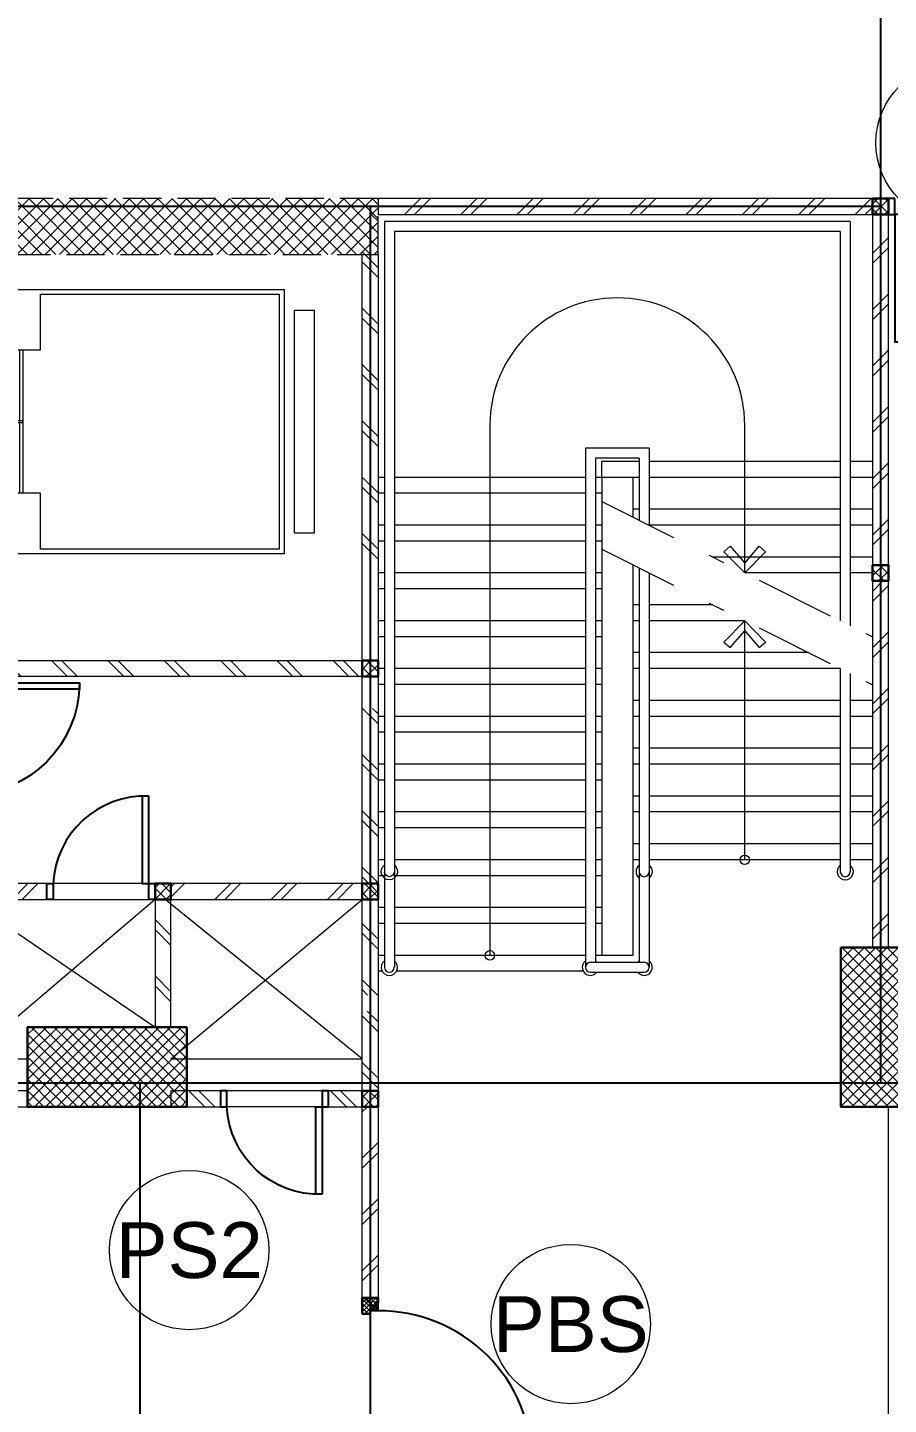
# Model space of a CAD drawing. Header units: millimetres. Extents: x -108 to 357, y -17 to 192.
# Drawn here: x 159.22 to 164.62, y 41.38 to 50.02 of the extents above; entities that cross this region are included whole.
import ezdxf
from ezdxf.enums import TextEntityAlignment as Align

# ---------------------------------------------------------------- set-up
doc = ezdxf.new("R2010")
doc.units = ezdxf.units.MM
doc.linetypes.add('ACAD_ISO02W100', pattern=[15, 12, -3])
doc.linetypes.add('DASHDOT', pattern=[1, 0.5, -0.25, 0, -0.25])
for name, color, linetype, lineweight in [('ars', 11, 'Continuous', 0), ('ars @ 1', 11, 'Continuous', 0), ('ARSIR', 31, 'Continuous', 5), ('KOL', 1, 'Continuous', 30), ('KOLOM', 4, 'Continuous', 9), ('lan', 7, 'Continuous', 15), ('LIFT', 15, 'Continuous', 15), ('NOT', 7, 'Continuous', 20), ('Stair', 7, 'Continuous', 15), ('tem', 5, 'Continuous', 20), ('u', 6, 'Continuous', 20)]:
    doc.layers.add(name, color=color, linetype=linetype, lineweight=lineweight)
doc.layers.add('as', color=1, linetype='Continuous', plot=False)
for name, color, linetype in [('HID', 1, 'Continuous'), ('Kusen', 30, 'Continuous'), ('STL', 6, 'Continuous')]:
    doc.layers.add(name, color=color, linetype=linetype)
doc.styles.add('S', font='simplex', dxfattribs={"width": 0.75})
doc.styles.get("Standard").update_dxf_attribs({"font": 'arial.ttf'})
pattern_1 = [(45, (0.09994, 0.1431), (-0.1767767, 0.1767767), []), (45, (0.16244, 0.1431), (-0.1767767, 0.1767767), [])]
pattern_2 = [(225, (1.1, 1e-06), (-0.014142, 0.014142), []), (135, (1.1, 1e-06), (0.014142, 0.014142), [])]
pattern_3 = [(315, (-2e-13, 1e-06), (0.014142, 0.014142), []), (45, (-2e-13, 1e-06), (-0.014142, 0.014142), [])]

# ---------------------------------------------------------------- blocks, each defined once
blk = doc.blocks.new('NAV')
blk.add_circle((0, -0.4), 0.4)
at = {"style": 'S', "width": 0.75, "flags": 4}
blk.add_attdef('AV', text='', height=0.3, dxfattribs=at).set_placement((0, -0.4), align=Align.MIDDLE)
blk = doc.blocks.new('K 10.10')
at = {"layer": 'ars'}
h = blk.add_hatch(dxfattribs=at)
h.set_pattern_fill('_USER', color=256, scale=0.05, angle=45, double=1, pattern_type=0)
h.set_pattern_definition([(45, (0, 0), (-0.035355339, 0.035355339), []), (135, (0, 0), (-0.035355339, -0.035355339), [])])
h.paths.add_polyline_path([(1560.5383, 1380.4069), (1560.6383, 1380.4069), (1560.6383, 1380.5069), (1560.5383, 1380.5069)])
at = {"layer": 'KOL'}
blk.add_lwpolyline([(1560.5383, 1380.4069), (1560.6383, 1380.4069), (1560.6383, 1380.5069), (1560.5383, 1380.5069)], close=True, dxfattribs=at)
blk = doc.blocks.new('k2')
at = {"layer": 'ars'}
h = blk.add_hatch(dxfattribs=at)
h.set_pattern_fill('_USER', color=256, scale=0.05, angle=45, double=1, pattern_type=0)
h.set_pattern_definition([(45, (0, -5), (-0.03535534, 0.03535534), []), (135, (0, -5), (-0.03535534, -0.03535534), [])])
h.paths.add_polyline_path([(-0.25, -0.5), (0.25, -0.5), (0.25, 0.5), (-0.25, 0.5)])
at = {"layer": 'KOL'}
blk.add_lwpolyline([(-0.25, -0.5), (0.25, -0.5), (0.25, 0.5), (-0.25, 0.5)], close=True, dxfattribs=at)
blk = doc.blocks.new('P.80')
at = {"layer": 'Kusen'}
for points in [[(-69.8094, -74.8368), (-69.7694, -74.8368), (-69.7694, -74.0368), (-69.8094, -74.0368)], [(-70.6094, -74.9368), (-70.5694, -74.9368), (-70.5694, -74.8368), (-70.6094, -74.8368)], [(-69.7694, -74.9368), (-69.7294, -74.9368), (-69.7294, -74.8368), (-69.7694, -74.8368)]]:
    blk.add_lwpolyline(points, close=True, dxfattribs=at)
blk.add_arc((-69.7694, -74.8368), 0.8, 90, 180, dxfattribs=at)
blk = doc.blocks.new('D-P90')
at = {"layer": 'ars'}
h = blk.add_hatch(dxfattribs=at)
h.set_pattern_fill('ANSI37', color=256, scale=0.005, angle=-90, style=0)
h.set_pattern_definition([(45, (-1350.94906, -1248.591899), (0.01122532015, -0.01122532015), []), (315, (-1350.94906, -1248.591899), (-0.01122532015, -0.01122532015), [])])
h.paths.add_polyline_path([(0.009, -0.1833, -0.414214), (0.01, -0.1843), (0.01, -1.1162, -0.414214), (0.009, -1.1172), (-0.0345, -1.1172, 0.414214), (-0.037, -1.1197), (-0.037, -1.142, -1), (-0.0385, -1.142), (-0.0385, -0.1585, -1), (-0.037, -0.1585), (-0.037, -0.1808, 0.414214), (-0.0345, -0.1833)])
at = {"layer": 'as'}
for p, q in [((-0.0395, -0.1577), (-0.0457, -0.1577)), ((-0.0425, -0.1608), (-0.0425, -0.1546))]:
    blk.add_line(p, q, dxfattribs=at)
at = {"layer": 'HID'}
for p, q in [((-0.0437, -0.1248), (-0.0915, -0.077)), ((-0.0423, -0.1234), (-0.0907, -0.075)), ((0.9423, -0.1234), (0.9907, -0.075)), ((0.9437, -0.1248), (0.9915, -0.077)), ((-0.0657, -0.147), (-0.023, -0.1043)), ((-0.0628, -0.147), (-0.023, -0.1072)), ((0.9657, -0.147), (0.923, -0.1043)), ((0.9628, -0.147), (0.923, -0.1072))]:
    blk.add_line(p, q, dxfattribs=at)
for points in [[(-0.0439, -0.1252), (-0.044, -0.1251), (-0.042, -0.1231), (-0.0419, -0.1232)], [(0.9439, -0.1252), (0.944, -0.1251), (0.942, -0.1231), (0.9419, -0.1232)]]:
    blk.add_lwpolyline(points, dxfattribs=at)
at = {"layer": 'KOL'}
blk.add_line((0.97, -0.13), (0.97, -0.15), dxfattribs=at)
at = {"layer": 'Kusen'}
for p, q in [((-0.0422, -0.1567), (-0.0378, -0.1577)), ((-0.0419, -0.1553), (-0.0376, -0.1562))]:
    blk.add_line(p, q, dxfattribs=at)
at = {"layer": 'Kusen', "ltscale": 2}
for p, q in [((-0.0986, -0.2206), (-0.0986, -1.0599)), ((-0.0786, -0.2406), (-0.0786, -1.0599)), ((-0.074, -0.2106), (-0.04, -0.2106)), ((-0.074, -0.2206), (-0.074, -0.2106)), ((-0.074, -0.2506), (-0.074, -0.2406)), ((-0.074, -0.2506), (-0.04, -0.2506)), ((-0.0615, -0.2506), (-0.0615, -0.2106)), ((-0.04, -0.2506), (-0.04, -0.2106)), ((0.0455, -0.2106), (0.0115, -0.2106)), ((0.0115, -0.2506), (0.0115, -0.2106)), ((0.0455, -0.2506), (0.0115, -0.2506)), ((0.033, -0.2506), (0.033, -0.2106)), ((0.0455, -0.2206), (0.0455, -0.2106)), ((0.0455, -0.2506), (0.0455, -0.2406)), ((0.0528, -0.2406), (0.0528, -1.0599)), ((0.0728, -0.2206), (0.0728, -1.0599)), ((-0.074, -1.0499), (-0.04, -1.0499)), ((-0.074, -1.0499), (-0.074, -1.0599)), ((-0.074, -1.0799), (-0.074, -1.0899)), ((-0.074, -1.0899), (-0.04, -1.0899)), ((-0.0615, -1.0499), (-0.0615, -1.0899)), ((-0.04, -1.0499), (-0.04, -1.0899)), ((0.0455, -1.0499), (0.0115, -1.0499)), ((0.0115, -1.0499), (0.0115, -1.0899)), ((0.0455, -1.0899), (0.0115, -1.0899)), ((0.033, -1.0499), (0.033, -1.0899)), ((0.0455, -1.0499), (0.0455, -1.0599)), ((0.0455, -1.0799), (0.0455, -1.0899))]:
    blk.add_line(p, q, dxfattribs=at)
for points in [[(-0.0986, -0.2406), (-0.0615, -0.2406), (-0.0615, -0.2206), (-0.0986, -0.2206), (-0.0986, -0.2406)], [(0.0728, -0.2406), (0.033, -0.2406), (0.033, -0.2206), (0.0728, -0.2206), (0.0728, -0.2406)], [(-0.1013, -1.0599), (-0.0615, -1.0599), (-0.0615, -1.0799), (-0.1013, -1.0799), (-0.1013, -1.0599)], [(0.0728, -1.0599), (0.033, -1.0599), (0.033, -1.0799), (0.0728, -1.0799), (0.0728, -1.0599)]]:
    blk.add_lwpolyline(points, dxfattribs=at)
at = {"layer": 'Kusen'}
blk.add_circle((-0.0425, -0.1577), 0.001, dxfattribs=at)
for radius, start, end in [(0.0025, 75.78042, 11.38506), (0.9611, 270, 0.45972)]:
    blk.add_arc((-0.0425, -0.1577), radius, start, end, dxfattribs=at)
at = {"layer": 'STL'}
for p, q in [((-0.0385, -0.1585), (-0.0385, -1.142)), ((-0.037, -0.1808), (-0.037, -0.1585)), ((-0.0345, -0.1833), (0.009, -0.1833)), ((0.01, -0.1843), (0.01, -1.1162)), ((-0.037, -1.1197), (-0.037, -1.142)), ((-0.0345, -1.1172), (0.009, -1.1172))]:
    blk.add_line(p, q, dxfattribs=at)
for points in [[(0, -0.1002), (0, -0.1032), (-0.0185, -0.1032, 0.414214), (-0.02, -0.1047), (-0.02, -0.148, -0.414214), (-0.022, -0.15), (-0.068, -0.15, -0.414214), (-0.07, -0.148), (-0.07, -0.13), (-0.067, -0.13), (-0.067, -0.1455, 0.414214), (-0.0655, -0.147), (-0.0245, -0.147, 0.414214), (-0.023, -0.1455), (-0.023, -0.1022, -0.414214), (-0.021, -0.1002)], [(0.9, -0.1002), (0.9, -0.1032), (0.9185, -0.1032, -0.414214), (0.92, -0.1047), (0.92, -0.148, 0.414214), (0.922, -0.15), (0.968, -0.15, 0.414214), (0.97, -0.148), (0.97, -0.13), (0.967, -0.13), (0.967, -0.1455, -0.414214), (0.9655, -0.147), (0.9245, -0.147, -0.414214), (0.923, -0.1455), (0.923, -0.1022, 0.414214), (0.921, -0.1002)]]:
    blk.add_lwpolyline(points, format="xyb", close=True, dxfattribs=at)
blk.add_lwpolyline([(0.009, -0.1818), (-0.0345, -0.1818, -0.414214), (-0.0355, -0.1808), (-0.0355, -0.1585, 1), (-0.04, -0.1585), (-0.04, -1.142, 1), (-0.0355, -1.142), (-0.0355, -1.1197, -0.414214), (-0.0345, -1.1187), (0.009, -1.1187, 0.414214), (0.0115, -1.1162), (0.0115, -0.1843)], format="xyb", dxfattribs=at)
for centre, radius, start, end in [((-0.0377, -0.1585), 0.00075, 0, 180), ((-0.0345, -0.1808), 0.0025, 180, 270), ((0.009, -0.1843), 0.0025, 360, 90), ((0.009, -0.1843), 0.001, 360, 90), ((-0.0345, -1.1197), 0.0025, 90, 180), ((0.009, -1.1162), 0.001, 270, 0), ((-0.0377, -1.142), 0.00075, 180, 0)]:
    blk.add_arc(centre, radius, start, end, dxfattribs=at)
blk = doc.blocks.new('PINTU DARURAT')
at = {"layer": 'ARSIR'}
h = blk.add_hatch(dxfattribs=at)
h.set_pattern_fill('_USER', color=256, scale=0.02, angle=315, style=0, double=1, pattern_type=0)
h.set_pattern_definition(pattern_3)
edge = h.paths.add_edge_path()
edge.add_line((0, 0), (0.1, 0))
edge.add_line((0.1, 0), (0.1, 0.0502))
edge.add_line((0.1, 0.0502), (0.077, 0.0502))
edge.add_line((0.077, 0.0502), (0.077, 0.0955))
edge.add_arc((0.0755, 0.0955), 0.0015, 360, 450)
edge.add_line((0.0755, 0.097), (0.0345, 0.097))
edge.add_arc((0.0345, 0.0955), 0.0015, 90, 180)
edge.add_line((0.033, 0.0955), (0.033, 0.08))
edge.add_line((0.033, 0.08), (0.03, 0.08))
edge.add_line((0.03, 0.08), (0.03, 0.1))
edge.add_line((0.03, 0.1), (0, 0.1))
edge.add_line((0, 0.1), (0, 0))
h = blk.add_hatch(dxfattribs=at)
h.set_pattern_fill('_USER', color=256, scale=0.02, angle=315, style=0, double=1, pattern_type=0)
h.set_pattern_definition(pattern_3)
edge = h.paths.add_edge_path()
edge.add_line((0, 0), (0.1, 0))
edge.add_line((0.1, 0), (0.1, 0.0502))
edge.add_line((0.1, 0.0502), (0.077, 0.0502))
edge.add_line((0.077, 0.0502), (0.077, 0.0955))
edge.add_arc((0.0755, 0.0955), 0.0015, 360, 450)
edge.add_line((0.0755, 0.097), (0.0345, 0.097))
edge.add_arc((0.0345, 0.0955), 0.0015, 90, 180)
edge.add_line((0.033, 0.0955), (0.033, 0.08))
edge.add_line((0.033, 0.08), (0.03, 0.08))
edge.add_line((0.03, 0.08), (0.03, 0.1))
edge.add_line((0.03, 0.1), (0, 0.1))
edge.add_line((0, 0.1), (0, 0))
h = blk.add_hatch(dxfattribs=at)
h.set_pattern_fill('_USER', color=256, scale=0.02, angle=315, style=0, double=1, pattern_type=0)
h.set_pattern_definition(pattern_2)
edge = h.paths.add_edge_path()
edge.add_line((1.1, 0), (1, 0))
edge.add_line((1, 0), (1, 0.0502))
edge.add_line((1, 0.0502), (1.023, 0.0502))
edge.add_line((1.023, 0.0502), (1.023, 0.0955))
edge.add_arc((1.0245, 0.0955), 0.0015, -630, -540, ccw=False)
edge.add_line((1.0245, 0.097), (1.0655, 0.097))
edge.add_arc((1.0655, 0.0955), 0.0015, -360, -270, ccw=False)
edge.add_line((1.067, 0.0955), (1.067, 0.08))
edge.add_line((1.067, 0.08), (1.07, 0.08))
edge.add_line((1.07, 0.08), (1.07, 0.1))
edge.add_line((1.07, 0.1), (1.1, 0.1))
edge.add_line((1.1, 0.1), (1.1, 0))
h = blk.add_hatch(dxfattribs=at)
h.set_pattern_fill('_USER', color=256, scale=0.02, angle=315, style=0, double=1, pattern_type=0)
h.set_pattern_definition(pattern_2)
edge = h.paths.add_edge_path()
edge.add_line((1.1, 0), (1, 0))
edge.add_line((1, 0), (1, 0.0502))
edge.add_line((1, 0.0502), (1.023, 0.0502))
edge.add_line((1.023, 0.0502), (1.023, 0.0955))
edge.add_arc((1.0245, 0.0955), 0.0015, -630, -540, ccw=False)
edge.add_line((1.0245, 0.097), (1.0655, 0.097))
edge.add_arc((1.0655, 0.0955), 0.0015, -360, -270, ccw=False)
edge.add_line((1.067, 0.0955), (1.067, 0.08))
edge.add_line((1.067, 0.08), (1.07, 0.08))
edge.add_line((1.07, 0.08), (1.07, 0.1))
edge.add_line((1.07, 0.1), (1.1, 0.1))
edge.add_line((1.1, 0.1), (1.1, 0))
at = {"layer": 'KOL'}
blk.add_line((1.1, 0.1), (1.1, 0), dxfattribs=at)
blk.add_line((1.1, 0.1), (1.1, 0), dxfattribs=at)
blk.add_line((1.1, 0.1), (1.1, 0), dxfattribs=at)
blk.add_line((1.1, 0.1), (1.1, 0), dxfattribs=at)
for points in [[(0, 0), (0.1, 0), (0.1, 0.0502), (0.077, 0.0502), (0.077, 0.0955, 0.414214), (0.0755, 0.097), (0.0345, 0.097, 0.414214), (0.033, 0.0955), (0.033, 0.08), (0.03, 0.08), (0.03, 0.1), (0, 0.1)], [(0, 0), (0.1, 0), (0.1, 0.0502), (0.077, 0.0502), (0.077, 0.0955, 0.414214), (0.0755, 0.097), (0.0345, 0.097, 0.414214), (0.033, 0.0955), (0.033, 0.08), (0.03, 0.08), (0.03, 0.1), (0, 0.1)], [(1.1, 0), (1, 0), (1, 0.0502), (1.023, 0.0502), (1.023, 0.0955, -0.414214), (1.0245, 0.097), (1.0655, 0.097, -0.414214), (1.067, 0.0955), (1.067, 0.08), (1.07, 0.08), (1.07, 0.1), (1.1, 0.1)], [(1.1, 0), (1, 0), (1, 0.0502), (1.023, 0.0502), (1.023, 0.0955, -0.414214), (1.0245, 0.097), (1.0655, 0.097, -0.414214), (1.067, 0.0955), (1.067, 0.08), (1.07, 0.08), (1.07, 0.1), (1.1, 0.1)]]:
    blk.add_lwpolyline(points, format="xyb", close=True, dxfattribs=at)
at = {"layer": 'Kusen', "xscale": -1, "rotation": 180}
blk.add_blockref('D-P90', (0.1, -0.05), dxfattribs=at)
blk = doc.blocks.new('LIFT PENUMPANG')
at = {"layer": 'LIFT'}
for points in [[(-0.7051, 1.955), (-0.7051, 1.83), (0.6949, 1.83), (0.6949, 1.955)], [(-0.8351, 1.765), (-0.8351, 0.085), (0.8249, 0.085), (0.8249, 1.765)], [(-0.8051, 1.735), (-0.8051, 0.235), (-0.4551, 0.235), (-0.4551, 0.085), (0.4449, 0.085), (0.4449, 0.235), (0.7949, 0.235), (0.7949, 1.735)], [(-0.4551, 0.085), (0.4449, 0.085), (0.4449, 0.125), (-0.4551, 0.125)], [(-0.4551, 0.105), (0.4449, 0.105), (0.4449, 0.125), (-0.4551, 0.125)], [(-0.0103, 0.125), (0, 0.125), (0, 0.085), (-0.0103, 0.085)], [(-0.4551, 0.025), (0.4449, 0.025), (0.4449, 0.065), (-0.4551, 0.065)], [(-0.4551, 0.045), (0.4449, 0.045), (0.4449, 0.065), (-0.4551, 0.065)], [(-0.4551, -0.02), (0.4449, -0.02), (0.4449, 0.02), (-0.4551, 0.02)], [(-0.4551, 0), (0.4449, 0), (0.4449, 0.02), (-0.4551, 0.02)], [(-0.0103, 0.065), (0, 0.065), (0, 0.025), (-0.0103, 0.025)], [(-0.0103, 0.02), (0, 0.02), (0, -0.02), (-0.0103, -0.02)]]:
    blk.add_lwpolyline(points, close=True, dxfattribs=at)
for points in [[(-0.4551, -0.02), (-0.9801, -0.02), (-0.9801, 0.065), (0.9699, 0.065), (0.9699, -0.02), (0.4449, -0.02)], [(-0.4551, -0.02), (-0.4551, -0.065), (-0.5301, -0.32)], [(0.4449, -0.02), (0.4449, -0.065), (0.5199, -0.32)]]:
    blk.add_lwpolyline(points, dxfattribs=at)
at = {"layer": 'KOLOM', "extrusion": (0, 0, -1), "zscale": -1, "rotation": 270}
blk.add_blockref('K 10.10', (-1379.8768, 1560.3183), dxfattribs=at)
at = {"layer": 'KOLOM', "extrusion": (0, 0, -1), "xscale": -1, "zscale": -1, "rotation": 90}
blk.add_blockref('K 10.10', (1379.887, 1560.3183), dxfattribs=at)
blk = doc.blocks.new('P.60')
at = {"layer": 'Kusen'}
for points in [[(1472.8348, 997.5354), (1472.8748, 997.5354), (1472.8748, 997.4354), (1472.8348, 997.4354)], [(1473.4748, 997.5354), (1473.5148, 997.5354), (1473.5148, 997.4354), (1473.4748, 997.4354)], [(1472.8748, 996.8854), (1472.9148, 996.8854), (1472.9148, 997.4354), (1472.8748, 997.4354)]]:
    blk.add_lwpolyline(points, close=True, dxfattribs=at)
blk.add_arc((1472.8948, 997.4658), 0.5808, 268.02661, 356.99428, dxfattribs=at)
blk = doc.blocks.new('LIFT TENGAH')
at = {"layer": 'ars'}
h = blk.add_hatch(dxfattribs=at)
h.set_pattern_fill('TEMBOK', color=256, scale=0.25)
h.set_pattern_definition([(45, (1.7978, -8.52464), (-0.1767767, 0.1767767), []), (45, (1.8603, -8.52464), (-0.1767767, 0.1767767), [])])
h.paths.add_polyline_path([(4.185, 5.6), (3.81, 5.6), (3.81, 5.7), (4.185, 5.7)])
h = blk.add_hatch(dxfattribs=at)
h.set_pattern_fill('TEMBOK', color=256, scale=0.25)
h.set_pattern_definition([(45, (3.0728, -8.52464), (-0.1767767, 0.1767767), []), (45, (3.1353, -8.52464), (-0.1767767, 0.1767767), [])])
h.paths.add_polyline_path([(5.395, 5.6), (5.085, 5.6), (5.085, 5.7), (5.395, 5.7)])
h = blk.add_hatch(dxfattribs=at)
h.set_pattern_fill('TEMBOK', color=256, scale=0.25)
h.set_pattern_definition([(45, (3.9628, -8.52464), (-0.1767767, 0.1767767), []), (45, (4.0253, -8.52464), (-0.1767767, 0.1767767), [])])
h.paths.add_polyline_path([(6.285, 5.6), (6.075, 5.6), (6.075, 5.7), (6.285, 5.7)])
h = blk.add_hatch(dxfattribs=at)
h.set_pattern_fill('TEMBOK', color=256, scale=0.25)
h.set_pattern_definition([(45, (-33.865, -7.775), (-0.1767767, 0.1767767), []), (45, (-33.8025, -7.775), (-0.1767767, 0.1767767), [])])
h.paths.add_polyline_path([(6.285, 5.6), (6.385, 5.6), (6.385, 5.1), (6.285, 5.1)])
h = blk.add_hatch(dxfattribs=at)
h.set_pattern_fill('TEMBOK', color=256, scale=0.25)
h.set_pattern_definition([(45, (30.8678, -10.87464), (-0.1767767, 0.1767767), []), (45, (30.9303, -10.87464), (-0.1767767, 0.1767767), [])])
h.paths.add_polyline_path([(4.985, 4.4), (5.085, 4.4), (5.085, 5.2), (4.985, 5.2)])
h = blk.add_hatch(dxfattribs=at)
h.set_pattern_fill('TEMBOK', color=256, scale=0.25)
h.set_pattern_definition([(45, (-0.87266, -7.475), (-0.1767767, 0.1767767), []), (45, (-0.81016, -7.475), (-0.1767767, 0.1767767), [])])
h.paths.add_polyline_path([(6.385, 3.2), (6.385, 5), (6.285, 5), (6.285, 3.2)])
h = blk.add_hatch(dxfattribs=at)
h.set_pattern_fill('TEMBOK', color=256, scale=0.25)
h.set_pattern_definition([(315, (-4.09, 47.955), (-0.1767767, -0.1767767), []), (315, (-4.0275, 47.955), (-0.1767767, -0.1767767), [])])
h.paths.add_polyline_path([(3.81, 4.4), (3.81, 4.3), (4.305, 4.3), (4.305, 4.4)])
h = blk.add_hatch(dxfattribs=at)
h.set_pattern_fill('TEMBOK', color=256, scale=0.25)
h.set_pattern_definition([(315, (-2.11, 47.955), (-0.1767767, -0.1767767), []), (315, (-2.0475, 47.955), (-0.1767767, -0.1767767), [])])
h.paths.add_polyline_path([(6.285, 4.3), (5.085, 4.3), (5.085, 4.4), (6.285, 4.4)])
at = {"layer": 'ars @ 1'}
h = blk.add_hatch(dxfattribs=at)
h.set_pattern_fill('TEMBOK', color=256, scale=0.25)
h.set_pattern_definition([(45, (1555.54661, -439.5552), (-0.176776695, 0.176776695), []), (45, (1555.60911, -439.5552), (-0.176776695, 0.176776695), [])])
h.paths.add_polyline_path([(3.81, 3), (3.81, 2.9), (6.285, 2.9), (6.285, 3)])
h = blk.add_hatch(dxfattribs=at)
h.set_pattern_fill('TEMBOK', color=256, scale=0.25)
h.set_pattern_definition([(45, (1555.45412, -401.6752), (-0.176776695, 0.176776695), []), (45, (1555.51662, -401.6752), (-0.176776695, 0.176776695), [])])
h.paths.add_polyline_path([(6.285, 0.1), (6.385, 0.1), (6.385, 2.4), (6.285, 2.4)])
at = {"layer": 'KOLOM'}
h = blk.add_hatch(dxfattribs=at)
h.set_pattern_fill('ANSI37', color=256, scale=0.02, style=0)
h.set_pattern_definition([(45, (250.513103, -153.6083), (-0.04490128, 0.04490128), []), (135, (250.513103, -153.6083), (-0.04490128, -0.04490128), [])])
h.paths.add_polyline_path([(4.088, 0.35), (4.088, 0), (6.385, 0), (6.385, 0.35)])
for p, q in [((5.995, 5.7), (5.435, 5.7)), ((6.035, 5.6), (5.435, 5.6)), ((4.985, 4.4), (3.81, 5.4)), ((3.81, 4.4), (4.985, 5.2))]:
    blk.add_line(p, q)
for points in [[(3.81, 5.4), (4.185, 5.4)], [(6.285, 5.4), (5.0475, 4.4)], [(5.085, 5.4), (6.285, 5.4)], [(5.085, 5.4), (6.285, 4.4)]]:
    blk.add_lwpolyline(points)
at = {"layer": 'ars'}
for p, q in [((6.4115, 4.25), (6.385, 4.25)), ((6.4115, 4.25), (6.385, 4.25)), ((6.425, 0.1438), (6.425, 4.225)), ((6.4875, 0.2063), (6.4875, 4.225)), ((6.425, 3.95), (6.385, 3.95)), ((6.425, 3.65), (6.385, 3.65)), ((6.425, 3.35), (6.385, 3.35)), ((6.425, 3.05), (6.385, 3.05)), ((6.425, 2.75), (6.385, 2.75)), ((6.425, 2.45), (6.385, 2.45)), ((6.425, 2.15), (6.385, 2.15)), ((6.425, 1.85), (6.385, 1.85))]:
    blk.add_line(p, q, dxfattribs=at)
for radius, start, end in [(0.0512, 307.57187, 232.42813), (0.0312, 0, 180)]:
    blk.add_arc((6.4563, 4.225), radius, start, end, dxfattribs=at)
at = {"layer": 'KOLOM', "linetype": 'ACAD_ISO02W100', "ltscale": 0.02}
blk.add_lwpolyline([(4.088, 0.35), (6.385, 0.35), (6.385, 0), (4.088, 0)], close=True, dxfattribs=at)
at = {"layer": 'Kusen'}
blk.add_lwpolyline([(3.81, 3.08), (3.81, 3.04), (4.51, 3.04), (4.51, 3.08)], close=True, dxfattribs=at)
blk.add_arc((3.81, 3.04), 0.7, 0, 90, dxfattribs=at)
at = {"layer": 'lan'}
for p, q in [((6.425, 4.15), (6.385, 4.15)), ((6.425, 3.85), (6.385, 3.85)), ((6.425, 3.55), (6.385, 3.55)), ((6.425, 3.25), (6.385, 3.25)), ((6.425, 2.95), (6.385, 2.95)), ((6.425, 2.65), (6.385, 2.65)), ((6.425, 2.35), (6.385, 2.35)), ((6.425, 2.05), (6.385, 2.05)), ((6.425, 1.75), (6.385, 1.75))]:
    blk.add_line(p, q, dxfattribs=at)
at = {"layer": 'tem'}
for points in [[(4.185, 5.6), (3.81, 5.6), (3.81, 5.7), (4.185, 5.7)], [(5.395, 5.6), (5.085, 5.6), (5.085, 5.7), (5.395, 5.7)], [(6.285, 5.6), (6.075, 5.6), (6.075, 5.7), (6.285, 5.7)], [(6.385, 4.4), (6.385, 5.6), (6.285, 5.6), (6.285, 4.4)], [(5.085, 4.4), (4.985, 4.4), (4.985, 5.2), (5.085, 5.2)], [(4.305, 4.3), (3.81, 4.3), (3.81, 4.4), (4.305, 4.4)], [(4.345, 4.4), (4.945, 4.4), (4.945, 4.3), (4.345, 4.3)], [(6.285, 4.3), (5.085, 4.3), (5.085, 4.4), (6.285, 4.4)], [(6.385, 3), (6.385, 4.3), (6.285, 4.3), (6.285, 3)], [(3.81, 3), (3.81, 2.9), (6.285, 2.9), (6.285, 3)], [(6.285, 0.35), (6.385, 0.35), (6.385, 2.9), (6.285, 2.9)]]:
    blk.add_lwpolyline(points, close=True, dxfattribs=at)
at = {"rotation": 270}
blk.add_blockref('LIFT PENUMPANG', (4.03, 1.3949), dxfattribs=at)
at = {"layer": 'KOLOM', "extrusion": (0, 0, -1), "xscale": -1, "zscale": -1, "rotation": 180}
for p in [(-1566.9233, 1386.1069), (-1565.6233, 1384.8069), (-1566.9233, 1384.8069), (-1566.9233, 1383.4069)]:
    blk.add_blockref('K 10.10', p, dxfattribs=at)
at = {"layer": 'Kusen', "rotation": 180}
blk.add_blockref('P.60', (1478.9098, 1003.1354), dxfattribs=at)
at = {"layer": 'Kusen', "xscale": -1}
blk.add_blockref('P.60', (1477.8198, -993.1354), dxfattribs=at)
blk = doc.blocks.new('A-2')
at = {"layer": 'ars'}
h = blk.add_hatch(dxfattribs=at)
h.set_pattern_fill('TEMBOK', color=256, scale=0.25)
h.set_pattern_definition(pattern_1)
h.paths.add_polyline_path([(6.5172, 49.5677), (3.4122, 49.5677), (3.4122, 49.4677), (6.5172, 49.4677)])
h = blk.add_hatch(dxfattribs=at)
h.set_pattern_fill('TEMBOK', color=256, scale=0.25)
h.set_pattern_definition(pattern_1)
h.paths.add_polyline_path([(6.5172, 47.2677), (6.6172, 47.2677), (6.6172, 49.4678), (6.5172, 49.4677)])
h = blk.add_hatch(dxfattribs=at)
h.set_pattern_fill('TEMBOK', color=256, scale=0.25)
h.set_pattern_definition(pattern_1)
h.paths.add_polyline_path([(6.5172, 44.8677), (6.6172, 44.8677), (6.6172, 47.1677), (6.5172, 47.1677)])
h = blk.add_hatch(dxfattribs=at)
h.set_pattern_fill('TEMBOK', color=256, scale=0.25)
h.set_pattern_definition(pattern_1)
h.paths.add_polyline_path([(3.3122, 42.6677), (3.4122, 42.6677), (3.4122, 43.8677), (3.3122, 43.8677)])
for p, q in [((6.3772, 49.424), (3.4522, 49.424)), ((3.4522, 49.424), (3.4522, 44.7427)), ((6.3147, 49.3615), (3.5147, 49.3615)), ((3.5147, 49.3615), (3.5147, 44.7427)), ((6.3147, 49.3615), (6.3147, 46.9177)), ((6.3772, 49.424), (6.3772, 46.8865)), ((5.1147, 48.0015), (4.7147, 48.0015)), ((4.7147, 48.0015), (4.7147, 44.7427)), ((5.1147, 48.0015), (5.1147, 47.5177)), ((5.0522, 47.939), (4.7772, 47.939)), ((4.7772, 47.939), (4.7772, 44.774)), ((5.0522, 47.9177), (4.8172, 47.9177)), ((4.8172, 47.8177), (4.8172, 47.9177)), ((5.0522, 47.939), (5.0522, 47.549)), ((6.3147, 47.9177), (5.1147, 47.9177)), ((6.5172, 47.9177), (6.3772, 47.9177)), ((3.4522, 47.7177), (3.4122, 47.7177)), ((4.7147, 47.7177), (3.5147, 47.7177)), ((4.8172, 47.7177), (4.7772, 47.7177)), ((5.0522, 47.6177), (5.0122, 47.6177)), ((6.3147, 47.6177), (5.1147, 47.6177)), ((6.5172, 47.6177), (6.3772, 47.6177)), ((3.4522, 47.4177), (3.4122, 47.4177)), ((4.7147, 47.4177), (3.5147, 47.4177)), ((4.8172, 47.4177), (4.7772, 47.4177)), ((6.3147, 47.3177), (5.5147, 47.3177)), ((6.5172, 47.3177), (6.3772, 47.3177)), ((5.0522, 47.249), (5.0522, 44.774)), ((5.1147, 47.2177), (5.1147, 44.7427)), ((3.4522, 47.1177), (3.4122, 47.1177)), ((4.7147, 47.1177), (3.5147, 47.1177)), ((4.8172, 47.1177), (4.7772, 47.1177)), ((5.0522, 47.0177), (5.0122, 47.0177)), ((5.5147, 47.0177), (5.1147, 47.0177)), ((3.4522, 46.8177), (3.4122, 46.8177)), ((4.7147, 46.8177), (3.5147, 46.8177)), ((4.8172, 46.8177), (4.7772, 46.8177)), ((5.0522, 46.7177), (5.0122, 46.7177)), ((6.1146, 46.7177), (5.1147, 46.7177)), ((6.3147, 46.6177), (6.3147, 45.3427)), ((6.3772, 46.5865), (6.3772, 45.3427)), ((3.4522, 46.5177), (3.4122, 46.5177)), ((4.7147, 46.5177), (3.5147, 46.5177)), ((4.8172, 46.5177), (4.7772, 46.5177)), ((5.0522, 46.4177), (5.0122, 46.4177)), ((6.3147, 46.4177), (5.1147, 46.4177)), ((6.5172, 46.4177), (6.3772, 46.4177)), ((3.4522, 46.2177), (3.4122, 46.2177)), ((4.7147, 46.2177), (3.5147, 46.2177)), ((4.8172, 46.2177), (4.7772, 46.2177)), ((5.0522, 46.1177), (5.0122, 46.1177)), ((6.3147, 46.1177), (5.1147, 46.1177)), ((6.5172, 46.1177), (6.3772, 46.1177)), ((3.4522, 45.9177), (3.4122, 45.9177)), ((4.7147, 45.9177), (3.5147, 45.9177)), ((4.8172, 45.9177), (4.7772, 45.9177)), ((5.0522, 45.8177), (5.0122, 45.8177)), ((6.3147, 45.8177), (5.1147, 45.8177)), ((6.5172, 45.8177), (6.3772, 45.8177)), ((3.4522, 45.6177), (3.4122, 45.6177)), ((4.7147, 45.6177), (3.5147, 45.6177)), ((4.8172, 45.6177), (4.7772, 45.6177)), ((5.0522, 45.5177), (5.0122, 45.5177)), ((6.3147, 45.5177), (5.1147, 45.5177)), ((6.5172, 45.5177), (6.3772, 45.5177)), ((3.4522, 45.3177), (3.4122, 45.3177)), ((4.7147, 45.3177), (3.5147, 45.3177)), ((4.8172, 45.3177), (4.7772, 45.3177)), ((3.4522, 45.0177), (3.4122, 45.0177)), ((4.7147, 45.0177), (3.5147, 45.0177)), ((4.8172, 45.0177), (4.7772, 45.0177)), ((4.7459, 44.774), (5.0834, 44.774)), ((3.4387, 44.7177), (3.4122, 44.7177)), ((4.7012, 44.7177), (3.5281, 44.7177)), ((4.7459, 44.7115), (5.0834, 44.7115))]:
    blk.add_line(p, q, dxfattribs=at)
for centre, radius, start, end in [((5.0834, 45.3427), 0.0512, 127.57187, 232.42813), ((5.0834, 45.3427), 0.0512, 307.57187, 52.42813), ((6.3459, 45.3427), 0.0512, 127.57187, 52.42813), ((5.0834, 45.3427), 0.0312, 180, 0), ((6.3459, 45.3427), 0.0312, 180, 0), ((3.4834, 44.7427), 0.0512, 127.57187, 52.42813), ((4.7459, 44.7427), 0.0512, 127.57187, 322.42813), ((4.7459, 44.7427), 0.0312, 90, 270), ((4.7459, 44.7427), 0.0512, 37.57187, 52.42813), ((5.0834, 44.7427), 0.0512, 217.57187, 52.42813), ((5.0834, 44.7427), 0.0512, 127.57187, 142.42813), ((5.0834, 44.7427), 0.0312, 270, 90), ((3.4834, 44.7427), 0.0312, 180, 0)]:
    blk.add_arc(centre, radius, start, end, dxfattribs=at)
at = {"layer": 'as'}
for p, q in [((6.5672, 57.1177), (6.5672, 44.0177)), ((6.5672, 49.5177), (-5.8328, 49.5177)), ((3.3622, 49.5177), (3.3622, 41.5177)), ((-36.8328, 44.0177), (37.5672, 44.0177)), ((1.9172, 44.0177), (1.9172, 14.2177))]:
    blk.add_line(p, q, dxfattribs=at)
at = {"layer": 'lan'}
for p, q in [((4.1147, 48.1444), (4.1147, 44.8177)), ((5.7147, 47.2177), (5.7147, 48.1444)), ((3.4522, 47.8177), (3.4122, 47.8177)), ((4.7147, 47.8177), (3.5147, 47.8177)), ((5.0522, 47.8177), (4.7772, 47.8177)), ((4.8172, 47.8177), (4.8172, 44.8177)), ((5.0122, 47.8177), (5.0122, 47.569)), ((6.3147, 47.8177), (5.1147, 47.8177)), ((6.5172, 47.8177), (6.3772, 47.8177)), ((3.4522, 47.5177), (3.4122, 47.5177)), ((4.7147, 47.5177), (3.5147, 47.5177)), ((4.8172, 47.5177), (4.7772, 47.5177)), ((6.3147, 47.5177), (5.1147, 47.5177)), ((6.5172, 47.5177), (6.3772, 47.5177)), ((3.4522, 47.2177), (3.4122, 47.2177)), ((4.7147, 47.2177), (3.5147, 47.2177)), ((4.8172, 47.2177), (4.7772, 47.2177)), ((5.0122, 47.269), (5.0122, 44.8177)), ((6.3147, 47.2177), (5.7147, 47.2177)), ((6.5172, 47.2177), (6.3772, 47.2177)), ((3.4522, 46.9177), (3.4122, 46.9177)), ((4.7147, 46.9177), (3.5147, 46.9177)), ((4.8172, 46.9177), (4.7772, 46.9177)), ((5.0522, 46.9177), (5.0122, 46.9177)), ((5.7147, 46.9177), (5.1147, 46.9177)), ((5.7147, 45.4177), (5.7147, 46.9177)), ((3.4522, 46.6177), (3.4122, 46.6177)), ((4.7147, 46.6177), (3.5147, 46.6177)), ((4.8172, 46.6177), (4.7772, 46.6177)), ((5.0522, 46.6177), (5.0122, 46.6177)), ((6.3147, 46.6177), (5.1147, 46.6177)), ((3.4522, 46.3177), (3.4122, 46.3177)), ((4.7147, 46.3177), (3.5147, 46.3177)), ((4.8172, 46.3177), (4.7772, 46.3177)), ((5.0522, 46.3177), (5.0122, 46.3177)), ((6.3147, 46.3177), (5.1147, 46.3177)), ((6.5172, 46.3177), (6.3772, 46.3177)), ((3.4522, 46.0177), (3.4122, 46.0177)), ((4.7147, 46.0177), (3.5147, 46.0177)), ((4.8172, 46.0177), (4.7772, 46.0177)), ((5.0522, 46.0177), (5.0122, 46.0177)), ((6.3147, 46.0177), (5.1147, 46.0177)), ((6.5172, 46.0177), (6.3772, 46.0177)), ((3.4522, 45.7177), (3.4122, 45.7177)), ((4.7147, 45.7177), (3.5147, 45.7177)), ((4.8172, 45.7177), (4.7772, 45.7177)), ((5.0522, 45.7177), (5.0122, 45.7177)), ((6.3147, 45.7177), (5.1147, 45.7177)), ((6.5172, 45.7177), (6.3772, 45.7177)), ((3.4522, 45.4177), (3.4122, 45.4177)), ((4.7147, 45.4177), (3.5147, 45.4177)), ((4.8172, 45.4177), (4.7772, 45.4177)), ((5.0522, 45.4177), (5.0122, 45.4177)), ((6.3147, 45.4177), (5.1147, 45.4177)), ((6.5172, 45.4177), (6.3772, 45.4177)), ((3.4522, 45.1177), (3.4122, 45.1177)), ((4.7147, 45.1177), (3.5147, 45.1177)), ((4.8172, 45.1177), (4.7772, 45.1177)), ((3.4522, 44.8177), (3.4122, 44.8177)), ((4.7147, 44.8177), (3.5147, 44.8177)), ((5.0122, 44.8177), (4.7772, 44.8177))]:
    blk.add_line(p, q, dxfattribs=at)
at = {"layer": 'lan', "linetype": 'DASHDOT'}
for p, q in [((4.8209, 47.6646), (6.5172, 46.8165)), ((4.8209, 47.3646), (6.5172, 46.5165))]:
    blk.add_line(p, q, dxfattribs=at)
at = {"layer": 'lan', "ltscale": 2}
for points in [[(5.806, 47.3856), (5.8454, 47.3515), (5.7147, 47.2177), (5.5838, 47.3515), (5.6232, 47.3856), (5.7146, 47.2801), (5.806, 47.3856)], [(5.806, 46.7499), (5.8454, 46.784), (5.7147, 46.9177), (5.5838, 46.784), (5.6232, 46.7499), (5.7146, 46.8554), (5.806, 46.7499)]]:
    blk.add_lwpolyline(points, close=True, dxfattribs=at)
at = {"layer": 'lan'}
blk.add_arc((4.9147, 48.1444), 0.8, 0, 180, dxfattribs=at)
at = {"layer": 'Stair'}
for centre in [(5.7147, 45.4177), (4.1147, 44.8177)]:
    blk.add_circle(centre, 0.0296, dxfattribs=at)
at = {"layer": 'tem'}
for points in [[(6.5172, 49.5677), (3.4122, 49.5677), (3.4122, 49.4677), (6.5172, 49.4677)], [(3.4122, 43.8677), (3.4122, 42.6677), (3.3122, 42.6677), (3.3122, 43.8677)], [(6.7172, 43.8677), (6.7172, 41.7677), (6.6172, 41.7677), (6.6172, 43.8677)]]:
    blk.add_lwpolyline(points, close=True, dxfattribs=at)
at = {"layer": 'tem', "ltscale": 2}
for points in [[(6.5172, 47.2677), (6.6172, 47.2677), (6.6172, 49.4677), (6.5172, 49.4677)], [(6.5172, 44.8677), (6.6172, 44.8677), (6.6172, 47.1677), (6.5172, 47.1677)]]:
    blk.add_lwpolyline(points, close=True, dxfattribs=at)
at = {"color": 2, "xscale": -1, "rotation": 270}
blk.add_blockref('PINTU DARURAT', (3.3122, 41.5677), dxfattribs=at)
at = {"layer": 'KOL', "xscale": -1}
for p, rotation in [((6.5672, 44.3677), 180), ((1.7122, 44.1177), 90)]:
    blk.add_blockref('k2', p, dxfattribs=dict(at, rotation=rotation))
at = {"layer": 'KOLOM', "extrusion": (0, 0, -1), "zscale": -1}
blk.add_blockref('K 10.10', (-1567.1555, -1330.9392), dxfattribs=at)
at = {"layer": 'KOLOM', "extrusion": (0, 0, -1), "zscale": -1, "rotation": 180}
blk.add_blockref('K 10.10', (1554.0212, 1427.6746), dxfattribs=at)
at = {"layer": 'Kusen', "rotation": 180}
blk.add_blockref('P.80', (-63.1122, -25.3691), dxfattribs=at)
at = {"layer": 'u', "xscale": -1, "rotation": 180}
blk.add_blockref('LIFT TENGAH', (-2.9728, 49.5677), dxfattribs=at)

msp = doc.modelspace()

# ---------------------------------------------------------------- block references
msp.add_blockref('A-2', (158.00671, -0.62199))
at = {"layer": 'NOT'}
ref = msp.add_blockref('NAV', (165.04488, 48.79585), dxfattribs=dict(at, xscale=1.25, yscale=1.25, zscale=1.25, rotation=180))
ref.add_attrib('AV', 'P2', dxfattribs={"layer": '0', "height": 0.35, "flags": 4}).set_placement((165.04488, 49.29585), align=Align.MIDDLE)
ref = msp.add_blockref('NAV', (160.23337, 41.84565), dxfattribs=dict(at, xscale=1.25, yscale=1.25, zscale=1.25, rotation=180))
ref.add_attrib('AV', 'PS2', dxfattribs={"layer": '0', "height": 0.35, "flags": 4}).set_placement((160.23337, 42.34565), align=Align.MIDDLE)
ref = msp.add_blockref('NAV', (162.62913, 41.38129), dxfattribs=dict(at, xscale=1.25, yscale=1.25, zscale=1.25, rotation=180))
ref.add_attrib('AV', 'PBS', dxfattribs={"layer": '0', "height": 0.35, "flags": 4}).set_placement((162.62913, 41.88129), align=Align.MIDDLE)

doc.saveas('drawing.dxf')
